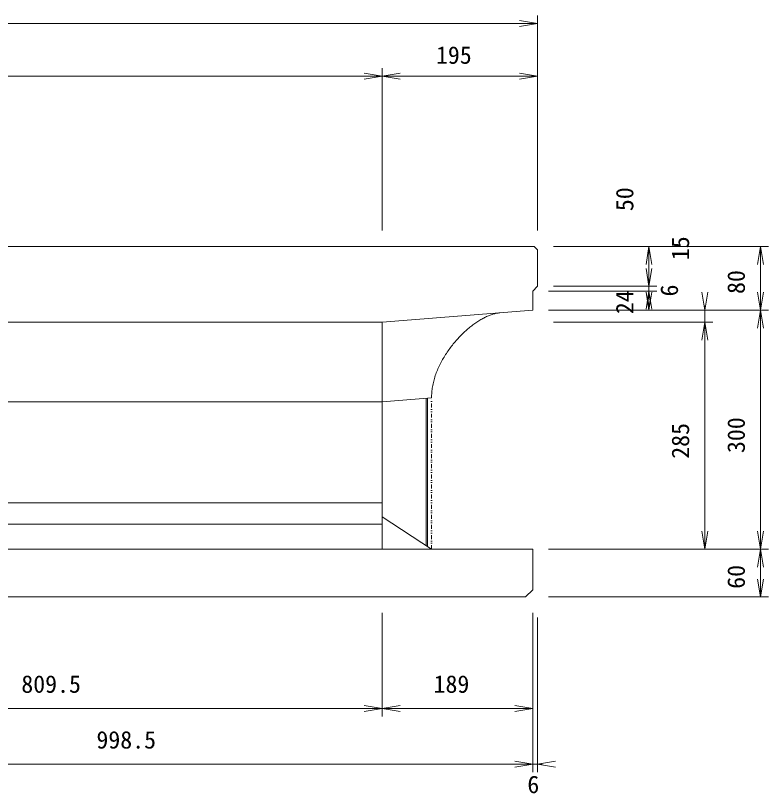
# Model space of a CAD drawing. Units: millimetres, scale not verified. Extents: x -247732 to 40887, y 610 to 29090.
# Drawn here: x 19720 to 24447, y 9959 to 14843 of the extents above; entities that cross this region are included whole.
import ezdxf
from ezdxf.enums import TextEntityAlignment as Align

# ---------------------------------------------------------------- set-up
doc = ezdxf.new("R2010")
doc.units = ezdxf.units.MM
doc.header["$LTSCALE"] = 50
doc.linetypes.add('USER2', pattern=[1.27, 0.5, -0.25, 0.01, -0.25, 0.01, -0.25])
for name, color, linetype, lineweight in [('0_2', 7, 'Continuous', 18), ('D-STR-DIM（寸法）', 7, 'Continuous', 18), ('D-STR-STR1（構造物）', 4, 'Continuous', 18)]:
    doc.layers.add(name, color=color, linetype=linetype, lineweight=lineweight)
doc.styles.add('ＭＳ ゴシック', font='')
doc.styles.get('ＭＳ ゴシック').set_extended_font_data('MS Gothic')

msp = doc.modelspace()

# ---------------------------------------------------------------- linework, layer by layer
at = {"layer": '0_2'}
for p, q in [((22884.66, 14811.93), (22997.16, 14793.18)), ((22997.16, 14793.18), (22884.66, 14774.43)), ((22997.16, 14793.18), (22982.16, 14793.18)), ((21909.66, 14480.68), (22022.16, 14461.93)), ((22022.16, 14461.93), (21909.66, 14443.18)), ((22022.16, 14461.93), (22007.16, 14461.93)), ((22022.16, 14461.93), (22134.66, 14480.68)), ((22134.66, 14443.18), (22022.16, 14461.93)), ((22022.16, 14461.93), (22037.16, 14461.93)), ((22884.66, 14480.68), (22997.16, 14461.93)), ((22997.16, 14461.93), (22884.66, 14443.18)), ((22997.16, 14461.93), (22982.16, 14461.93)), ((23678.41, 13280.68), (23697.16, 13393.18)), ((23697.16, 13393.18), (23715.91, 13280.68)), ((23697.16, 13393.18), (23697.16, 13378.18)), ((24378.41, 13280.68), (24397.16, 13393.18)), ((24397.16, 13393.18), (24415.91, 13280.68)), ((24397.16, 13393.18), (24397.16, 13378.18)), ((23697.16, 13143.18), (23678.41, 13255.68)), ((23697.16, 13143.18), (23678.41, 13255.68)), ((23715.91, 13255.68), (23697.16, 13143.18)), ((23715.91, 13255.68), (23697.16, 13143.18)), ((23697.16, 13143.18), (23697.16, 13158.18)), ((23697.16, 13143.18), (23697.16, 13158.18)), ((23678.41, 13000.68), (23697.16, 13113.18)), ((23678.41, 13000.68), (23697.16, 13113.18)), ((23697.16, 12993.18), (23678.41, 13105.68)), ((23697.16, 13113.18), (23715.91, 13000.68)), ((23697.16, 13113.18), (23697.16, 13098.18)), ((23697.16, 13113.18), (23715.91, 13000.68)), ((23697.16, 13113.18), (23697.16, 13098.18)), ((23715.91, 13105.68), (23697.16, 12993.18)), ((24047.16, 12993.18), (24028.41, 13105.68)), ((24065.91, 13105.68), (24047.16, 12993.18)), ((24397.16, 12993.18), (24378.41, 13105.68)), ((24415.91, 13105.68), (24397.16, 12993.18)), ((23697.16, 12993.18), (23697.16, 13008.18)), ((24047.16, 12993.18), (24047.16, 13008.18)), ((24378.41, 12880.68), (24397.16, 12993.18)), ((24397.16, 12993.18), (24397.16, 13008.18)), ((24397.16, 12993.18), (24415.91, 12880.68)), ((24397.16, 12993.18), (24397.16, 12978.18)), ((24028.41, 12805.68), (24047.16, 12918.18)), ((24028.41, 12805.68), (24047.16, 12918.18)), ((24047.16, 12918.18), (24065.91, 12805.68)), ((24047.16, 12918.18), (24047.16, 12903.18)), ((24047.16, 12918.18), (24065.91, 12805.68)), ((24047.16, 12918.18), (24047.16, 12903.18)), ((24047.16, 11493.18), (24028.41, 11605.68)), ((24065.91, 11605.68), (24047.16, 11493.18)), ((24397.16, 11493.18), (24378.41, 11605.68)), ((24415.91, 11605.68), (24397.16, 11493.18)), ((24047.16, 11493.18), (24047.16, 11508.18)), ((24378.41, 11380.68), (24397.16, 11493.18)), ((24397.16, 11493.18), (24397.16, 11508.18)), ((24397.16, 11493.18), (24415.91, 11380.68)), ((24397.16, 11493.18), (24397.16, 11478.18)), ((24397.16, 11193.18), (24378.41, 11305.68)), ((24415.91, 11305.68), (24397.16, 11193.18)), ((24397.16, 11193.18), (24397.16, 11208.18)), ((21909.66, 10511.93), (22022.16, 10493.18)), ((22022.16, 10493.18), (22134.66, 10511.93)), ((22854.66, 10511.93), (22967.16, 10493.18)), ((22022.16, 10493.18), (21909.66, 10474.43)), ((22022.16, 10493.18), (22007.16, 10493.18)), ((22134.66, 10474.43), (22022.16, 10493.18)), ((22022.16, 10493.18), (22037.16, 10493.18)), ((22967.16, 10493.18), (22854.66, 10474.43)), ((22967.16, 10493.18), (22952.16, 10493.18)), ((22854.66, 10161.93), (22967.16, 10143.18)), ((22854.66, 10161.93), (22967.16, 10143.18)), ((22997.16, 10143.18), (23109.66, 10161.93)), ((22967.16, 10143.18), (22854.66, 10124.43)), ((22967.16, 10143.18), (22854.66, 10124.43)), ((22967.16, 10143.18), (22952.16, 10143.18)), ((22967.16, 10143.18), (22952.16, 10143.18)), ((23109.66, 10124.43), (22997.16, 10143.18)), ((22997.16, 10143.18), (23012.16, 10143.18))]:
    msp.add_line(p, q, dxfattribs=at)
at = {"layer": 'D-STR-DIM（寸法）'}
for p, q in [((22997.16, 13493.18), (22997.16, 14843.18)), ((16962.16, 14793.18), (22982.16, 14793.18)), ((22022.16, 13493.18), (22022.16, 14511.93)), ((22022.16, 13493.18), (22022.16, 14511.93)), ((22997.16, 13493.18), (22997.16, 14511.93)), ((17037.16, 14461.93), (22007.16, 14461.93)), ((22982.16, 14461.93), (22037.16, 14461.93)), ((23097.16, 13393.18), (24447.16, 13393.18)), ((23097.16, 13393.18), (23747.16, 13393.18)), ((23697.16, 13158.18), (23697.16, 13378.18)), ((24397.16, 13008.18), (24397.16, 13378.18)), ((23097.16, 13143.18), (23747.16, 13143.18)), ((23097.16, 13143.18), (23747.16, 13143.18)), ((23697.16, 13158.18), (23697.16, 13173.18)), ((23697.16, 13113.18), (23697.16, 13143.18)), ((23067.16, 13113.18), (23747.16, 13113.18)), ((23067.16, 13113.18), (23747.16, 13113.18)), ((23697.16, 13008.18), (23697.16, 13098.18)), ((23697.16, 13098.18), (23697.16, 13083.18)), ((23067.16, 12993.18), (24097.16, 12993.18)), ((23067.16, 12993.18), (24447.16, 12993.18)), ((23067.16, 12993.18), (23747.16, 12993.18)), ((23067.16, 12993.18), (24447.16, 12993.18)), ((24047.16, 13008.18), (24047.16, 13023.18)), ((24047.16, 12918.18), (24047.16, 12993.18)), ((24397.16, 12978.18), (24397.16, 11508.18)), ((23097.16, 12918.18), (24097.16, 12918.18)), ((23097.16, 12918.18), (24097.16, 12918.18)), ((24047.16, 12903.18), (24047.16, 11508.18)), ((24047.16, 12903.18), (24047.16, 12888.18)), ((23067.16, 11493.18), (24097.16, 11493.18)), ((23067.16, 11493.18), (24447.16, 11493.18)), ((23067.16, 11493.18), (24447.16, 11493.18)), ((24397.16, 11478.18), (24397.16, 11208.18)), ((23067.16, 11193.18), (24447.16, 11193.18)), ((22022.16, 11093.18), (22022.16, 10443.18)), ((22022.16, 11093.18), (22022.16, 10443.18)), ((22967.16, 11093.18), (22967.16, 10093.18)), ((22967.16, 11093.18), (22967.16, 10093.18)), ((22967.16, 11093.18), (22967.16, 10443.18)), ((22997.16, 11063.18), (22997.16, 10093.18)), ((22007.16, 10493.18), (17989.66, 10493.18)), ((22952.16, 10493.18), (22037.16, 10493.18)), ((17989.66, 10143.18), (22952.16, 10143.18)), ((22952.16, 10143.18), (22937.16, 10143.18)), ((22967.16, 10143.18), (22997.16, 10143.18)), ((23012.16, 10143.18), (23027.16, 10143.18))]:
    msp.add_line(p, q, dxfattribs=at)
at = {"layer": 'D-STR-STR1（構造物）'}
for p, q in [((17383.77, 13393.18), (22977.16, 13393.18)), ((22997.16, 13373.18), (22977.16, 13393.18)), ((22997.16, 13373.18), (22997.16, 13143.18)), ((22967.16, 13113.18), (22997.16, 13143.18)), ((22967.16, 12993.18), (22967.16, 13113.18)), ((22967.16, 12993.18), (22022.16, 12918.18)), ((22659.38, 12944.28), (22653.32, 12941.03)), ((22665.4, 12947.38), (22659.38, 12944.28)), ((22671.39, 12950.34), (22665.4, 12947.38)), ((22677.33, 12953.14), (22671.39, 12950.34)), ((22683.24, 12955.8), (22677.33, 12953.14)), ((22689.1, 12958.3), (22683.24, 12955.8)), ((22694.91, 12960.65), (22689.1, 12958.3)), ((22700.68, 12962.85), (22694.91, 12960.65)), ((22706.4, 12964.89), (22700.68, 12962.85)), ((22712.06, 12966.78), (22706.4, 12964.89)), ((22717.67, 12968.52), (22712.06, 12966.78)), ((22723.23, 12970.1), (22717.67, 12968.52)), ((22728.73, 12971.52), (22723.23, 12970.1)), ((22734.17, 12972.79), (22728.73, 12971.52)), ((22739.55, 12973.9), (22734.17, 12972.79)), ((22744.87, 12974.85), (22739.55, 12973.9)), ((22750.13, 12975.65), (22744.87, 12974.85)), ((22755.33, 12976.29), (22750.13, 12975.65)), ((22760.46, 12976.78), (22755.33, 12976.29)), ((17941.27, 12918.18), (22022.16, 12918.18)), ((22022.16, 12918.18), (22022.16, 11493.18)), ((22585.01, 12895.86), (22578.72, 12890.94)), ((22591.29, 12900.66), (22585.01, 12895.86)), ((22597.57, 12905.32), (22591.29, 12900.66)), ((22603.84, 12909.85), (22597.57, 12905.32)), ((22610.1, 12914.24), (22603.84, 12909.85)), ((22616.34, 12918.49), (22610.1, 12914.24)), ((22622.56, 12922.61), (22616.34, 12918.49)), ((22628.77, 12926.58), (22622.56, 12922.61)), ((22634.94, 12930.41), (22628.77, 12926.58)), ((22641.1, 12934.09), (22634.94, 12930.41)), ((22647.22, 12937.64), (22641.1, 12934.09)), ((22653.32, 12941.03), (22647.22, 12937.64)), ((22528.64, 12846.95), (22522.46, 12840.91)), ((22534.85, 12852.88), (22528.64, 12846.95)), ((22541.07, 12858.68), (22534.85, 12852.88)), ((22547.32, 12864.37), (22541.07, 12858.68)), ((22553.58, 12869.93), (22547.32, 12864.37)), ((22559.85, 12875.37), (22553.58, 12869.93)), ((22566.14, 12880.69), (22559.85, 12875.37)), ((22572.43, 12885.88), (22566.14, 12880.69)), ((22578.72, 12890.94), (22572.43, 12885.88)), ((22486.14, 12802.33), (22480.24, 12795.54)), ((22492.08, 12809.03), (22486.14, 12802.33)), ((22498.08, 12815.62), (22492.08, 12809.03)), ((22504.12, 12822.11), (22498.08, 12815.62)), ((22510.2, 12828.49), (22504.12, 12822.11)), ((22516.31, 12834.76), (22510.2, 12828.49)), ((22522.46, 12840.91), (22516.31, 12834.76)), ((22446.2, 12752.74), (22440.79, 12745.3)), ((22451.7, 12760.1), (22446.2, 12752.74)), ((22457.27, 12767.37), (22451.7, 12760.1)), ((22462.92, 12774.56), (22457.27, 12767.37)), ((22468.63, 12781.65), (22462.92, 12774.56)), ((22474.41, 12788.64), (22468.63, 12781.65)), ((22480.24, 12795.54), (22474.41, 12788.64)), ((22410.22, 12698.98), (22405.48, 12691.01)), ((22415.06, 12706.88), (22410.22, 12698.98)), ((22420.01, 12714.72), (22415.06, 12706.88)), ((22425.06, 12722.48), (22420.01, 12714.72)), ((22430.21, 12730.16), (22425.06, 12722.48)), ((22435.46, 12737.77), (22430.21, 12730.16)), ((22440.79, 12745.3), (22435.46, 12737.77)), ((22383.59, 12650.24), (22379.6, 12641.92)), ((22387.72, 12658.5), (22383.59, 12650.24)), ((22391.97, 12666.72), (22387.72, 12658.5)), ((22396.35, 12674.88), (22391.97, 12666.72)), ((22400.86, 12682.97), (22396.35, 12674.88)), ((22405.48, 12691.01), (22400.86, 12682.97)), ((22365.04, 12608.18), (22361.78, 12599.64)), ((22368.46, 12616.68), (22365.04, 12608.18)), ((22372.03, 12625.13), (22368.46, 12616.68)), ((22375.74, 12633.55), (22372.03, 12625.13)), ((22379.6, 12641.92), (22375.74, 12633.55)), ((22347.84, 12556.5), (22345.55, 12547.8)), ((22350.3, 12565.19), (22347.84, 12556.5)), ((22352.92, 12573.84), (22350.3, 12565.19)), ((22355.71, 12582.47), (22352.92, 12573.84)), ((22358.67, 12591.07), (22355.71, 12582.47)), ((22361.78, 12599.64), (22358.67, 12591.07)), ((22336.76, 12504.08), (22335.55, 12495.32)), ((22338.16, 12512.85), (22336.76, 12504.08)), ((22339.74, 12521.6), (22338.16, 12512.85)), ((22341.5, 12530.35), (22339.74, 12521.6)), ((22343.44, 12539.08), (22341.5, 12530.35)), ((22345.55, 12547.8), (22343.44, 12539.08)), ((22332.54, 12460.26), (22332.26, 12451.52)), ((22333.01, 12469.02), (22332.54, 12460.26)), ((22333.67, 12477.78), (22333.01, 12469.02)), ((22334.52, 12486.55), (22333.67, 12477.78)), ((22335.55, 12495.32), (22334.52, 12486.55)), ((17609.32, 12418.18), (22022.16, 12418.18)), ((22022.16, 12418.18), (22332.16, 12442.79)), ((22297.31, 11515.95), (22297.31, 12440.02)), ((22306.03, 11510.25), (22306.03, 12440.71)), ((22332.26, 12451.52), (22332.16, 12442.79)), ((18522.16, 11783.02), (22022.16, 11783.02)), ((22022.16, 11695.68), (22332.16, 11493.18)), ((18522.16, 11650.3), (22022.16, 11650.3)), ((17832.88, 11493.18), (22967.16, 11493.18)), ((22967.16, 11238.18), (22967.16, 11493.18)), ((22922.16, 11193.18), (22967.16, 11238.18)), ((16947.16, 11193.18), (22922.16, 11193.18))]:
    msp.add_line(p, q, dxfattribs=at)
at = {"layer": 'D-STR-STR1（構造物）', "linetype": 'USER2'}
msp.add_line((22332.16, 11493.18), (22332.16, 12442.79), dxfattribs=at)

# ---------------------------------------------------------------- texts
at = {"layer": 'D-STR-DIM（寸法）', "style": 'ＭＳ ゴシック'}
for s, p in [('195', (22359.66, 14507.25)), ('809.5', (19756.28, 10558.18)), ('189', (22344.66, 10558.18)), ('998.5', (20228.02, 10208.18)), ('6', (22933.43, 9928.18))]:
    msp.add_text(s, height=110, dxfattribs=at).set_placement(p, align=Align.BOTTOM_LEFT)
for s, p in [('50', (23632.16, 13615.34)), ('15', (23982.16, 13307.51)), ('80', (24332.16, 13095.34)), ('6', (23912.16, 13079.45)), ('24', (23632.16, 12968.55)), ('300', (24332.16, 12096.61)), ('285', (23982.16, 12060.63)), ('60', (24332.16, 11244.2))]:
    msp.add_text(s, height=110, rotation=90, dxfattribs=at).set_placement(p, align=Align.BOTTOM_LEFT)

doc.saveas('drawing.dxf')
